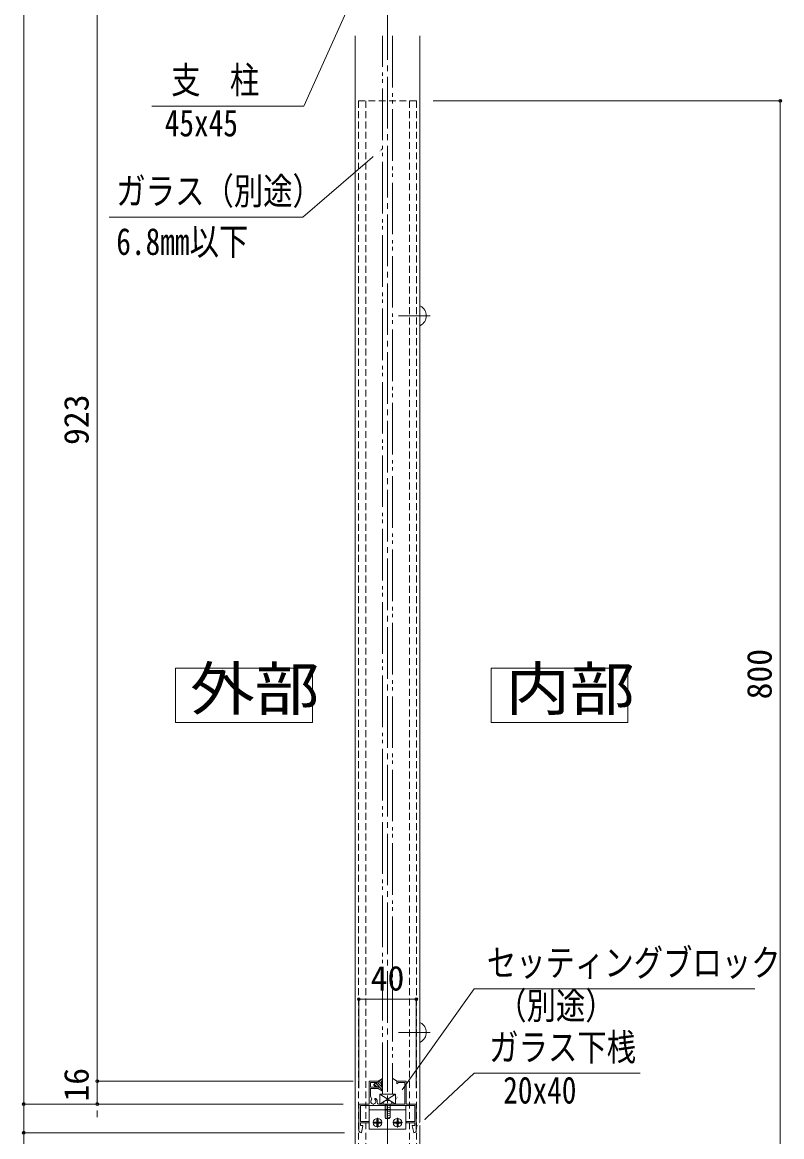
# Model space of a CAD drawing. Units: millimetres at full size. Extents: x -3501 to 3497, y -1129 to 1133.
# Drawn here: x 1499 to 2029, y -606 to 172 of the extents above; entities that cross this region are included whole.
import ezdxf
from ezdxf.enums import TextEntityAlignment as Align

# ---------------------------------------------------------------- set-up
doc = ezdxf.new("R2010")
doc.units = ezdxf.units.MM
doc.header["$LTSCALE"] = 4
doc.header["$PDMODE"] = 32
doc.header["$PDSIZE"] = 2
for name, pattern in [('CHAIN2', [12, 9, -1, 1, -1]), ('DASHED1', [1.8, 1.2, -0.6]), ('DOUBLE_CHAIN2', [12.8, 9, -1, 0.6, -0.6, 0.6, -1])]:
    doc.linetypes.add(name, pattern=pattern)
for name, color, linetype, lineweight in [('0-0_0', 7, 'Continuous', 18), ('0-1_1手摺寸法', 3, 'Continuous', 18), ('0-2_2A', 1, 'DOUBLE_CHAIN2', 18), ('0-4_2躯体線', 4, 'Continuous', 9), ('0-5_3中心線', 2, 'CHAIN2', 18), ('0-6_41ｱﾙﾐ', 6, 'Continuous', 18), ('0-7_42ｱﾙﾐ部品', 6, 'Continuous', 18), ('0-8_51破線ｱﾙﾐ', 3, 'DASHED1', 18), ('0-9_6ﾊｯﾁﾝｸﾞ', 4, 'Continuous', 9), ('0-B_CYAN', 3, 'Continuous', 18), ('0-E_P4-12', 7, 'Continuous', 18), ('1-0_アンカー', 4, 'Continuous', 9)]:
    doc.layers.add(name, color=color, linetype=linetype, lineweight=lineweight)
doc.styles.add('ＭＳ ゴシック', font='')
doc.styles.get('ＭＳ ゴシック').set_extended_font_data('MS Gothic')

msp = doc.modelspace()

# ---------------------------------------------------------------- linework, layer by layer
at = {"layer": '0-0_0'}
for p, q in [((1731.247, 162.385), (1731.247, -666.69)), ((1776.247, 162.385), (1776.247, -666.69))]:
    msp.add_line(p, q, dxfattribs=at)
for points in [[(1731.247, 193.061), (1695.29, 113.451), (1589.256, 113.451)], [(1749.747, 83.491), (1694.629, 36.025), (1559.534, 36.025)], [(1759.247, -579.392), (1814.244, -502.439), (2009.864, -502.439)], [(1773.805, -599.299), (1814.244, -561.394), (1929.864, -561.394)]]:
    msp.add_lwpolyline(points, dxfattribs=at)
at = {"layer": '0-1_1手摺寸法'}
for p, q in [((1500.036, -582.892), (1500.036, 372.108)), ((1500.036, 367.508), (1500.036, -578.292)), ((1551.312, -566.892), (1551.312, 356.108)), ((1551.312, 351.508), (1551.312, -562.292)), ((1785.497, 117.108), (2027.587, 117.108)), ((2027.587, 117.108), (2027.587, -682.892)), ((2027.587, -678.292), (2027.587, 112.508)), ((1733.747, -571.892), (1733.747, -509.722)), ((1733.747, -509.722), (1773.747, -509.722)), ((1769.147, -509.722), (1738.347, -509.722)), ((1773.747, -571.892), (1773.747, -509.722)), ((1551.312, -562.292), (1551.312, -557.692)), ((1729.805, -566.892), (1551.312, -566.892)), ((1729.805, -566.892), (1551.312, -566.892)), ((1551.312, -566.892), (1551.312, -582.892)), ((1551.312, -582.892), (1551.312, -566.892)), ((1500.036, -578.292), (1500.036, -573.692)), ((1722.747, -582.892), (1500.036, -582.892)), ((1500.036, -602.892), (1500.036, -582.892)), ((1722.747, -582.892), (1500.036, -582.892)), ((1500.036, -582.892), (1500.036, -602.892)), ((1722.747, -582.892), (1551.312, -582.892)), ((1759.247, -575.892), (1748.247, -582.892)), ((1748.247, -575.892), (1759.247, -582.892)), ((1551.312, -587.492), (1551.312, -592.092)), ((1723.747, -602.892), (1500.036, -602.892)), ((1723.747, -602.892), (1500.036, -602.892)), ((1500.036, -602.892), (1500.036, -682.892))]:
    msp.add_line(p, q, dxfattribs=at)
msp.add_lwpolyline([(1759.247, -575.892), (1748.247, -575.892), (1748.247, -582.892), (1759.247, -582.892)], close=True, dxfattribs=at)
for p in [(2027.587, 117.108), (1733.747, -509.722), (1773.747, -509.722), (1551.312, -566.892), (1500.036, -582.892), (1551.312, -582.892), (1500.036, -602.892)]:
    msp.add_point(p, dxfattribs=at)
at = {"layer": '0-2_2A'}
for p, q in [((1750.305, -575.892), (1750.305, 162.385)), ((1757.105, 162.385), (1757.105, -575.892)), ((1757.105, -575.892), (1750.305, -575.892))]:
    msp.add_line(p, q, dxfattribs=at)
at = {"layer": '0-4_2躯体線'}
for p, q in [((1776.247, -39.642), (1776.247, -26.142)), ((1776.747, -26.142), (1776.247, -26.142)), ((1761.307, -32.892), (1783.563, -32.892)), ((1776.747, -39.642), (1776.247, -39.642)), ((1776.247, -539.642), (1776.247, -526.142)), ((1776.747, -526.142), (1776.247, -526.142)), ((1761.307, -532.892), (1783.563, -532.892)), ((1776.747, -539.642), (1776.247, -539.642))]:
    msp.add_line(p, q, dxfattribs=at)
for centre in [(1773.052, -32.892), (1773.052, -532.892)]:
    msp.add_arc(centre, 7.695, 298.699, 61.301, dxfattribs=at)
at = {"layer": '0-5_3中心線'}
msp.add_line((1753.747, 469.737), (1753.747, -842.622), dxfattribs=at)
at = {"layer": '0-6_41ｱﾙﾐ'}
for p, q in [((1740.805, -582.892), (1740.805, -567.392)), ((1740.805, -582.892), (1740.805, -567.392)), ((1741.684, -566.892), (1741.305, -566.892)), ((1741.684, -566.892), (1747.305, -566.892)), ((1747.305, -567.742), (1747.305, -566.892)), ((1760.305, -568.892), (1760.305, -566.892)), ((1760.305, -566.892), (1766.305, -566.892)), ((1760.305, -568.892), (1760.305, -566.892)), ((1760.305, -566.892), (1766.305, -566.892)), ((1766.805, -582.892), (1766.805, -567.392)), ((1766.805, -582.892), (1766.805, -567.392)), ((1741.805, -571.092), (1741.805, -567.892)), ((1741.805, -567.892), (1746.328, -567.892)), ((1741.805, -571.092), (1746.328, -571.092)), ((1741.805, -572.092), (1747.305, -572.092)), ((1741.805, -577.41), (1741.805, -572.092)), ((1741.805, -577.678), (1741.805, -572.092)), ((1747.305, -572.092), (1747.305, -571.242)), ((1760.305, -568.892), (1761.305, -567.892)), ((1761.305, -567.892), (1765.805, -567.892)), ((1765.805, -582.892), (1765.805, -567.892)), ((1765.805, -582.892), (1765.805, -567.892)), ((1735.305, -582.892), (1734.305, -582.892)), ((1740.805, -582.892), (1735.305, -582.892)), ((1740.805, -582.892), (1735.305, -582.892)), ((1742.736, -579.29), (1741.805, -577.678)), ((1753.805, -582.892), (1747.48, -582.892)), ((1753.805, -582.892), (1747.48, -582.892)), ((1753.805, -582.892), (1765.805, -582.892)), ((1753.805, -582.892), (1765.805, -582.892)), ((1753.805, -582.892), (1765.805, -582.892)), ((1753.805, -582.892), (1765.805, -582.892)), ((1766.805, -582.892), (1772.305, -582.892)), ((1766.805, -582.892), (1772.305, -582.892)), ((1772.305, -582.892), (1773.305, -582.892)), ((1733.805, -584.392), (1733.805, -583.392)), ((1733.805, -584.392), (1733.805, -601.392)), ((1743.505, -583.892), (1734.805, -583.892)), ((1734.805, -588.092), (1734.805, -595.092)), ((1743.636, -583.686), (1743.505, -583.892)), ((1743.636, -583.686), (1743.505, -583.892)), ((1743.974, -583.686), (1744.105, -583.892)), ((1743.974, -583.686), (1744.105, -583.892)), ((1753.805, -583.892), (1744.105, -583.892)), ((1753.805, -583.892), (1744.105, -583.892)), ((1753.805, -583.892), (1772.805, -583.892)), ((1761.105, -583.892), (1772.805, -583.892)), ((1772.805, -583.892), (1772.805, -588.092)), ((1772.805, -583.892), (1772.805, -595.092)), ((1773.805, -584.392), (1773.805, -583.392)), ((1773.805, -584.392), (1773.805, -601.392)), ((1773.805, -588.092), (1773.805, -601.392)), ((1734.805, -595.092), (1740.805, -595.092)), ((1734.805, -596.092), (1740.805, -596.092)), ((1734.805, -596.092), (1740.805, -596.092)), ((1734.805, -596.092), (1734.805, -597.892)), ((1734.805, -596.092), (1734.805, -597.892)), ((1734.805, -597.892), (1736.305, -597.892)), ((1736.605, -598.192), (1735.605, -602.692)), ((1740.805, -595.092), (1740.805, -596.092)), ((1740.805, -595.092), (1740.805, -596.092)), ((1766.805, -595.179), (1766.892, -595.092)), ((1766.805, -595.092), (1766.805, -596.092)), ((1766.805, -595.092), (1766.805, -596.092)), ((1772.805, -595.092), (1766.805, -595.092)), ((1772.805, -595.092), (1766.805, -595.092)), ((1772.805, -596.092), (1766.805, -596.092)), ((1772.805, -596.092), (1766.805, -596.092)), ((1771.005, -598.192), (1772.005, -602.692))]:
    msp.add_line(p, q, dxfattribs=at)
for points in [[(1760.305, -568.892), (1761.305, -567.892), (1765.805, -567.892)], [(1734.805, -583.892), (1734.805, -595.092), (1740.805, -595.092)], [(1746.505, -583.892), (1744.105, -583.892), (1747.105, -583.892)], [(1772.805, -596.092), (1772.805, -597.892), (1771.305, -597.892)], [(1772.805, -596.092), (1772.805, -597.892), (1771.371, -597.892)]]:
    msp.add_lwpolyline(points, dxfattribs=at)
for centre, radius, start, end in [((1741.305, -567.392), 0.5, 90, 180), ((1766.305, -567.392), 0.5, 0, 90), ((1746.805, -567.742), 0.5, 197.458, 0), ((1746.805, -571.242), 0.5, 0, 162.542), ((1734.305, -583.392), 0.5, 90, 180), ((1743.805, -581.142), 1.75, 132.759, 47.241), ((1742.278, -579.49), 0.5, 312.759, 23.621), ((1742.278, -579.49), 0.5, 312.759, 23.621), ((1745.333, -579.49), 0.5, 47.241, 227.241), ((1743.805, -581.142), 2.75, 348.463, 47.241), ((1747.48, -581.892), 1, 168.463, 270), ((1747.48, -581.892), 1, 168.463, 270), ((1773.305, -583.392), 0.5, 0, 90), ((1743.805, -583.792), 0.2, 32.334, 147.666), ((1743.805, -583.792), 0.2, 32.334, 147.666), ((1736.305, -598.192), 0.3, 0, 90), ((1771.305, -598.192), 0.3, 90, 180), ((1735.305, -601.392), 1.5, 180, 275.997), ((1735.405, -602.692), 0.2, 286.472, 0), ((1772.205, -602.692), 0.2, 180, 253.528), ((1772.305, -601.392), 1.5, 264.003, 0)]:
    msp.add_arc(centre, radius, start, end, dxfattribs=at)
at = {"layer": '0-7_42ｱﾙﾐ部品'}
for p, q in [((1741.002, -583.892), (1741.002, -600.392)), ((1766.502, -586.892), (1741.002, -586.892)), ((1766.502, -583.892), (1766.502, -600.392)), ((1766.502, -600.392), (1741.002, -600.392))]:
    msp.add_line(p, q, dxfattribs=at)
at = {"layer": '0-8_51破線ｱﾙﾐ'}
msp.add_line((1753.747, -576.9), (1753.747, -596.054), dxfattribs=at)
at = {"layer": '0-9_6ﾊｯﾁﾝｸﾞ'}
for p, q in [((1747.305, -566.892), (1750.305, -564.992)), ((1747.305, -566.892), (1747.305, -567.742)), ((1747.46, -566.795), (1749.538, -568.873)), ((1748.542, -566.109), (1750.263, -567.83)), ((1749.624, -565.424), (1750.305, -566.105)), ((1750.305, -564.992), (1750.305, -567.83)), ((1744.466, -569.104), (1746.366, -571.004)), ((1745.328, -568.199), (1750.305, -573.176)), ((1746.328, -567.892), (1745.74, -567.892)), ((1746.328, -571.092), (1745.74, -571.092)), ((1747.065, -568.168), (1749.538, -570.64)), ((1747.305, -571.944), (1747.712, -572.35)), ((1750.052, -571.155), (1750.305, -571.408)), ((1750.305, -571.155), (1750.305, -573.992)), ((1750.747, -582.392), (1750.747, -582.692)), ((1756.547, -582.892), (1750.947, -582.892)), ((1751.997, -582.892), (1751.997, -591.892)), ((1754.747, -580.392), (1752.747, -580.392)), ((1755.497, -582.892), (1755.497, -591.892)), ((1756.747, -582.392), (1756.747, -582.692)), ((1755.747, -583.955), (1751.747, -583.486)), ((1755.747, -583.955), (1751.747, -583.486)), ((1755.747, -585.272), (1751.747, -584.803)), ((1755.747, -585.272), (1751.747, -584.803)), ((1755.747, -586.682), (1751.747, -586.213)), ((1755.747, -586.682), (1751.747, -586.213)), ((1755.747, -588.092), (1751.747, -587.622)), ((1755.747, -588.092), (1751.747, -587.622)), ((1755.747, -589.501), (1751.747, -589.032)), ((1755.747, -589.501), (1751.747, -589.032)), ((1755.747, -590.911), (1751.747, -590.442)), ((1755.747, -590.911), (1751.747, -590.442)), ((1743.452, -595.892), (1750.052, -595.892)), ((1745.877, -595.518), (1744.348, -595.518)), ((1744.348, -596.268), (1744.348, -595.518)), ((1745.877, -596.268), (1744.348, -596.268)), ((1746.377, -593.488), (1746.377, -595.018)), ((1747.127, -593.488), (1746.377, -593.488)), ((1746.377, -598.296), (1746.377, -596.768)), ((1747.127, -598.296), (1746.377, -598.296)), ((1746.752, -599.192), (1746.752, -592.592)), ((1747.127, -593.488), (1747.127, -595.018)), ((1747.127, -598.296), (1747.127, -596.768)), ((1747.627, -595.518), (1749.156, -595.518)), ((1747.627, -596.268), (1749.156, -596.268)), ((1749.156, -596.268), (1749.156, -595.518)), ((1755.747, -592.32), (1751.747, -591.851)), ((1755.747, -592.32), (1751.747, -591.851)), ((1751.997, -591.892), (1752.411, -592.892)), ((1755.083, -592.892), (1752.411, -592.892)), ((1755.497, -591.892), (1755.083, -592.892)), ((1764.052, -595.892), (1757.452, -595.892)), ((1759.877, -595.518), (1758.348, -595.518)), ((1758.348, -596.268), (1758.348, -595.518)), ((1759.877, -596.268), (1758.348, -596.268)), ((1760.377, -593.488), (1760.377, -595.018)), ((1760.377, -593.488), (1761.127, -593.488)), ((1760.377, -598.296), (1760.377, -596.768)), ((1760.377, -598.296), (1761.127, -598.296)), ((1760.752, -599.192), (1760.752, -592.592)), ((1761.127, -593.488), (1761.127, -595.018)), ((1761.127, -598.296), (1761.127, -596.768)), ((1761.627, -595.518), (1763.156, -595.518)), ((1761.627, -596.268), (1763.156, -596.268)), ((1763.156, -596.268), (1763.156, -595.518))]:
    msp.add_line(p, q, dxfattribs=at)
for points in [[(1745.74, -567.892), (1745.625, -567.982), (1745.576, -568.019), (1745.517, -568.065), (1745.447, -568.119), (1745.366, -568.182), (1745.274, -568.252), (1745.172, -568.332), (1745.058, -568.419), (1744.934, -568.515), (1744.801, -568.619), (1744.663, -568.73), (1744.528, -568.848), (1744.402, -568.97), (1744.293, -569.097), (1744.206, -569.227), (1744.15, -569.359), (1744.129, -569.492), (1744.15, -569.626), (1744.206, -569.758), (1744.293, -569.888), (1744.402, -570.015), (1744.528, -570.138), (1744.663, -570.255), (1744.801, -570.366), (1744.934, -570.47), (1745.058, -570.566), (1745.172, -570.654), (1745.274, -570.733), (1745.366, -570.804), (1745.447, -570.866), (1745.517, -570.92), (1745.576, -570.966), (1745.74, -571.092)], [(1747.305, -571.242), (1747.305, -572.092), (1750.305, -573.992)]]:
    msp.add_lwpolyline(points, dxfattribs=at)
for centre in [(1746.752, -595.892), (1760.752, -595.892)]:
    msp.add_circle(centre, 3, dxfattribs=at)
for centre, radius, start, end in [((1746.805, -567.742), 0.5, 197.458, 0), ((1746.805, -571.242), 0.5, 0, 162.542), ((1752.747, -582.392), 2, 90, 180), ((1750.947, -582.692), 0.2, 180, 270), ((1754.747, -582.392), 2, 0, 90), ((1756.547, -582.692), 0.2, 270, 0), ((1745.877, -595.018), 0.5, 270, 0), ((1745.877, -596.768), 0.5, 0, 90), ((1747.627, -595.018), 0.5, 180, 270), ((1747.627, -596.768), 0.5, 90, 180), ((1759.877, -595.018), 0.5, 270, 0), ((1759.877, -596.768), 0.5, 0, 90), ((1761.627, -595.018), 0.5, 180, 270), ((1761.627, -596.768), 0.5, 90, 180)]:
    msp.add_arc(centre, radius, start, end, dxfattribs=at)
at = {"layer": '0-B_CYAN', "color": 4, "lineweight": 9}
msp.add_line((1760.305, -566.892), (1757.105, -564.872), dxfattribs=at)
at = {"layer": '0-E_P4-12'}
msp.add_line((1825.899, -278.661), (1825.899, -316.671), dxfattribs=at)
msp.add_lwpolyline([(1605.98, -316.671), (1701.306, -316.671), (1701.306, -278.661), (1605.98, -278.661)], close=True, dxfattribs=at)
msp.add_lwpolyline([(1825.899, -316.671), (1921.224, -316.671), (1921.224, -278.66), (1825.899, -278.66)], dxfattribs=at)
at = {"layer": '1-0_アンカー', "linetype": 'DASHED1'}
for p, q in [((1733.497, 117.108), (1733.497, -682.892)), ((1773.997, 117.108), (1733.497, 117.108)), ((1738.497, 117.108), (1738.497, -682.892)), ((1768.997, 117.108), (1768.997, -682.892)), ((1773.997, 117.108), (1773.997, -682.892))]:
    msp.add_line(p, q, dxfattribs=at)
at = {"layer": '1-0_アンカー'}
for p, q in [((1750.305, -567.83), (1749.538, -567.83)), ((1749.538, -567.83), (1749.538, -571.155)), ((1750.305, -571.155), (1749.538, -571.155))]:
    msp.add_line(p, q, dxfattribs=at)

# ---------------------------------------------------------------- texts
at = {"layer": '0-0_0', "style": 'ＭＳ ゴシック', "width": 0.8}
for s, p in [('支\u3000柱', (1602.849, 116.594)), ('45x45', (1598.324, 86.662)), ('ガラス（別途）', (1564.587, 39.168)), ('6.8mm以下', (1564.587, 3.944)), ('セッティングブロック', (1822.98, -499.296)), ('（別途）', (1830.215, -529.228)), ('ガラス下桟', (1824.63, -558.251)), ('20x40', (1834.396, -588.183))]:
    msp.add_text(s, height=18.77, dxfattribs=at).set_placement(p, align=Align.BOTTOM_LEFT)
at = {"layer": '0-1_1手摺寸法', "style": 'ＭＳ ゴシック'}
for s, p in [('923', (1550.493, -123.057)), ('800', (2026.768, -300.557)), ('16', (1550.493, -581.172))]:
    msp.add_text(s, height=17.27, rotation=90, dxfattribs=at).set_placement(p, align=Align.BOTTOM_LEFT)
msp.add_text('40', height=17.27, dxfattribs=at).set_placement((1741.971, -508.904), align=Align.BOTTOM_LEFT)
at = {"layer": '0-E_P4-12', "style": 'ＭＳ ゴシック', "width": 1.1}
for s, p in [('外部', (1616.039, -317.134)), ('内部', (1835.958, -317.134))]:
    msp.add_text(s, height=30.03, dxfattribs=at).set_placement(p, align=Align.BOTTOM_LEFT)

# ---------------------------------------------------------------- next in the draw order: wipeouts: each hides what was drawn before it
for points in [[(1744.684, 77.297), (1742.871, 79.403), (1749.747, 83.491), (1749.747, 83.491)], [(1762.698, -572.175), (1764.958, -573.79), (1759.247, -579.392), (1759.247, -579.392)], [(1778.603, -592.898), (1780.504, -594.925), (1773.805, -599.299), (1773.805, -599.299)]]:
    msp.add_wipeout(points)

doc.saveas('drawing.dxf')
